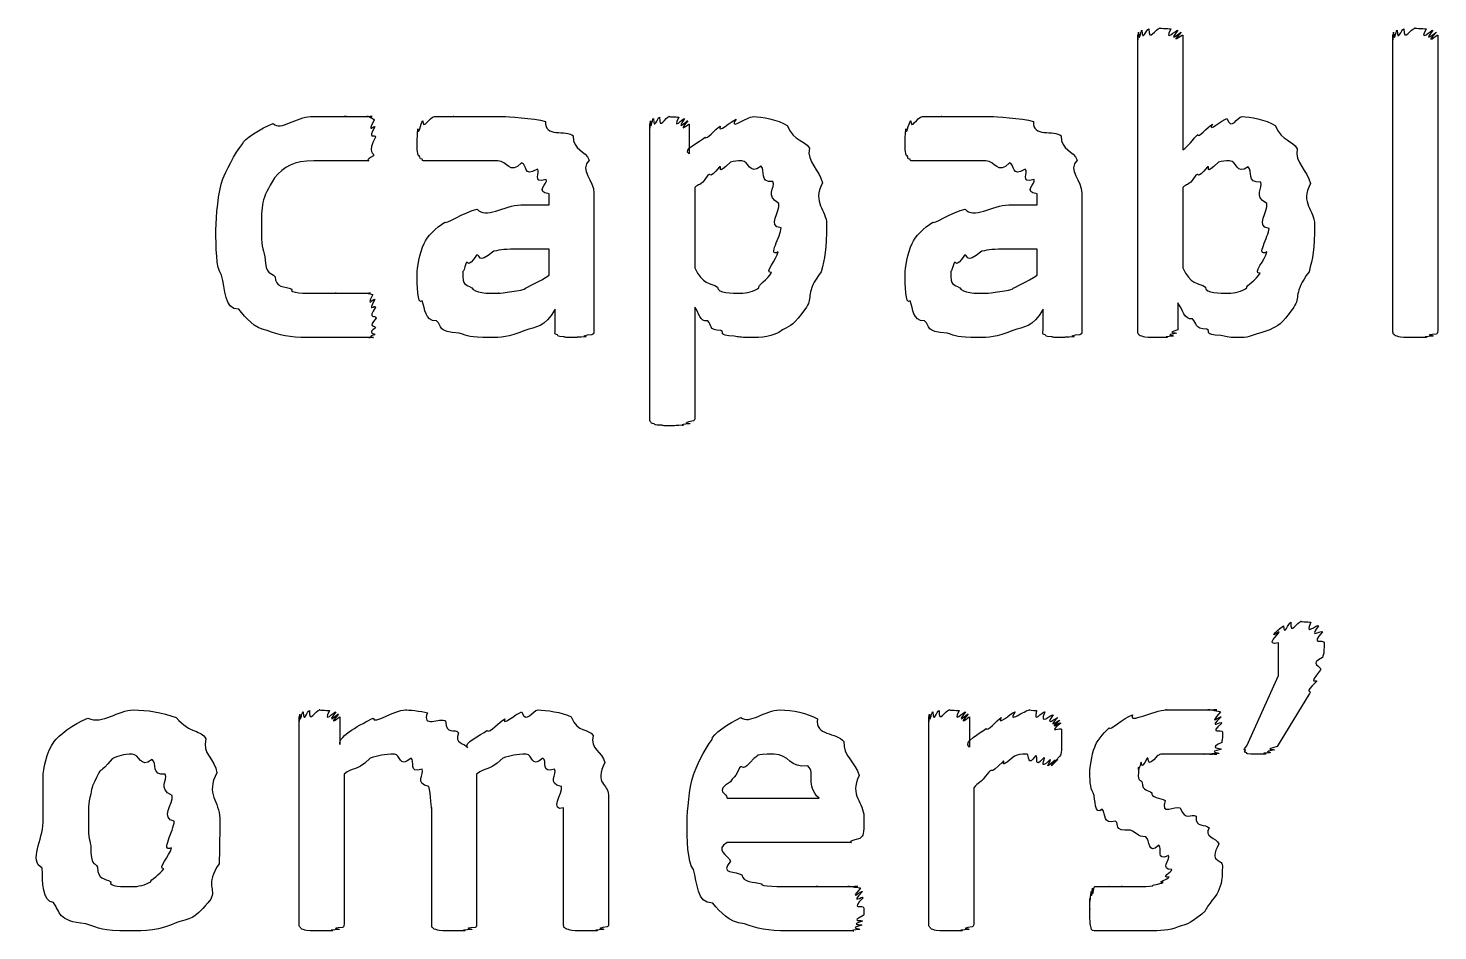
# Model space of a CAD drawing. Header units: millimetres. Extents: x 0 to 216, y 0 to 279.
# Drawn here: x 77.94 to 89.19, y 86.07 to 93.28 of the extents above; entities that cross this region are included whole.
import ezdxf

# ---------------------------------------------------------------- set-up
doc = ezdxf.new("R2010")
doc.units = ezdxf.units.MM
doc.layers.get('0').update_dxf_attribs({"linetype": 'CONTINUOUS'})

msp = doc.modelspace()

# ---------------------------------------------------------------- linework, layer by layer
at = {"color": 0}
for p, q in [((86.7999, 90.8625), (86.7999, 93.2215)), ((87.1583, 93.2215), (87.1583, 92.3064)), ((88.8365, 90.8625), (88.8365, 93.2215)), ((89.1949, 93.2215), (89.1949, 90.8625)), ((82.9042, 90.1622), (82.9042, 92.5103)), ((83.2185, 92.5103), (83.2185, 92.2736)), ((82.0995, 91.8655), (82.0995, 91.9536)), ((82.4576, 91.9593), (82.4576, 90.8625)), ((83.2626, 92.0034), (83.2626, 91.3638)), ((85.9952, 91.8655), (85.9952, 91.9536)), ((86.3533, 91.9593), (86.3533, 90.8625)), ((87.1583, 92.0034), (87.1583, 91.3638)), ((81.8734, 91.8655), (82.0995, 91.8655)), ((85.7691, 91.8655), (85.9952, 91.8655)), ((83.9516, 91.6838), (83.9516, 91.6838)), ((84.3153, 91.7113), (84.3153, 91.7113)), ((87.8473, 91.6781), (87.8473, 91.6781)), ((88.211, 91.7113), (88.211, 91.7113)), ((82.0995, 91.5127), (81.8624, 91.5127)), ((82.0995, 91.3035), (82.0995, 91.5127)), ((85.9952, 91.5127), (85.7582, 91.5127)), ((85.9952, 91.3035), (85.9952, 91.5127)), ((83.2626, 91.0498), (83.2626, 90.1622)), ((87.1195, 91.083), (87.1195, 90.8678)), ((80.7187, 90.9616), (80.7187, 90.9616)), ((82.1489, 90.8625), (82.1489, 91.0332)), ((86.0446, 90.8625), (86.0446, 91.0332)), ((87.9228, 88.1091), (87.9228, 88.368)), ((88.2869, 88.368), (88.2869, 88.368)), ((87.6695, 87.5467), (87.9228, 88.1091)), ((88.1712, 87.9658), (87.9119, 87.5411)), ((80.1038, 86.1247), (80.1038, 87.7782)), ((80.4291, 87.7782), (80.4291, 87.5577)), ((85.1309, 86.1247), (85.1309, 87.7782)), ((85.4562, 87.7782), (85.4562, 87.5358)), ((86.1893, 87.5965), (86.1893, 87.5965)), ((80.4623, 87.3206), (80.4623, 86.1247)), ((81.5206, 87.3206), (81.5206, 86.1247)), ((82.5733, 87.1555), (82.5733, 86.1247)), ((83.5215, 87.128), (84.2546, 87.128)), ((85.4893, 87.2105), (85.4893, 86.1247)), ((81.1622, 86.1247), (81.1622, 87.0507)), ((82.2152, 86.1247), (82.2152, 87.0507)), ((79.1062, 86.946), (79.1062, 86.946)), ((79.4703, 86.9678), (79.4703, 86.9678)), ((84.613, 86.9791), (84.613, 86.9184)), ((84.5083, 86.7752), (83.5215, 86.7752)), ((87.4751, 86.5875), (87.4751, 86.5875))]:
    msp.add_line(p, q, dxfattribs=at)
for points in [[(86.7999, 93.2215), (86.7999, 93.1291), (86.8013, 93.2353), (86.8056, 93.2437)], [(86.8056, 93.2437), (86.8109, 93.1443), (86.8218, 93.2561), (86.8331, 93.26)], [(86.8331, 93.26), (86.8355, 93.1556), (86.8659, 93.2713), (86.8881, 93.2713)], [(86.8881, 93.2713), (86.8839, 93.158), (86.9431, 93.2766), (86.9763, 93.2766)], [(86.9763, 93.2766), (86.9541, 93.2766), (87.0423, 93.2737), (87.0645, 93.2713)], [(87.0645, 93.2713), (87.001, 93.1556), (87.1086, 93.267), (87.1195, 93.26)], [(87.1195, 93.26), (87.0271, 93.1443), (87.1432, 93.2505), (87.147, 93.2437)], [(87.147, 93.2437), (87.0384, 93.1333), (87.1583, 93.2325), (87.1583, 93.2215)], [(88.8365, 93.2215), (88.8365, 93.1291), (88.8379, 93.2353), (88.8421, 93.2437)], [(88.8421, 93.2437), (88.8478, 93.1443), (88.8587, 93.2561), (88.8697, 93.26)], [(88.8697, 93.26), (88.8725, 93.1556), (88.9028, 93.2713), (88.9247, 93.2713)], [(88.9247, 93.2713), (88.9208, 93.158), (88.9801, 93.2766), (89.0129, 93.2766)], [(89.0129, 93.2766), (88.991, 93.2766), (89.0792, 93.2737), (89.1011, 93.2713)], [(89.1011, 93.2713), (89.0379, 93.1556), (89.1452, 93.267), (89.1565, 93.26)], [(89.1565, 93.26), (89.064, 93.1443), (89.1798, 93.2505), (89.184, 93.2437)], [(89.184, 93.2437), (89.075, 93.1291), (89.1949, 93.2286), (89.1949, 93.2215)], [(79.6548, 92.3562), (79.6519, 92.3837), (79.805, 92.4828), (79.8971, 92.516)], [(79.8971, 92.516), (79.9539, 92.4525), (80.0876, 92.571), (80.1949, 92.571)], [(80.1949, 92.571), (80.2294, 92.571), (80.2954, 92.571), (80.3437, 92.571)], [(80.3437, 92.571), (80.3286, 92.571), (80.4404, 92.571), (80.4817, 92.571)], [(80.4817, 92.571), (80.4101, 92.571), (80.5586, 92.571), (80.5917, 92.571)], [(80.5917, 92.571), (80.5931, 92.571), (80.6468, 92.571), (80.6581, 92.571)], [(80.6581, 92.571), (80.6192, 92.571), (80.6813, 92.571), (80.6856, 92.571)], [(80.6856, 92.571), (80.6305, 92.571), (80.6979, 92.5615), (80.7021, 92.5435)], [(80.7021, 92.5435), (80.6372, 92.4197), (80.7074, 92.5103), (80.7074, 92.4885)], [(81.0521, 92.4719), (81.0578, 92.4084), (81.0715, 92.516), (81.0906, 92.5382)], [(81.0906, 92.5382), (81.0934, 92.4525), (81.1403, 92.571), (81.1844, 92.571)], [(81.1844, 92.571), (81.1816, 92.571), (81.2793, 92.571), (81.3386, 92.571)], [(81.3386, 92.571), (81.3001, 92.571), (81.4599, 92.571), (81.5262, 92.571)], [(81.5262, 92.571), (81.5538, 92.571), (81.6652, 92.571), (81.7354, 92.571)], [(81.7354, 92.571), (81.7548, 92.571), (81.9796, 92.5572), (82.072, 92.5326)], [(82.072, 92.5326), (82.0568, 92.4017), (82.2371, 92.4676), (82.2925, 92.4168)], [(82.9042, 92.5103), (82.9042, 92.4278), (82.9056, 92.534), (82.9098, 92.5382)], [(82.9098, 92.5382), (82.9109, 92.4387), (82.9208, 92.5505), (82.9317, 92.5544)], [(82.9317, 92.5544), (82.9374, 92.45), (82.962, 92.5657), (82.9815, 92.5657)], [(82.9815, 92.5657), (82.9772, 92.4525), (83.028, 92.571), (83.0584, 92.571)], [(83.0584, 92.571), (83.0393, 92.571), (83.1162, 92.5682), (83.1356, 92.5657)], [(83.1356, 92.5657), (83.0763, 92.45), (83.1688, 92.5615), (83.1797, 92.5544)], [(83.1797, 92.5544), (83.1024, 92.4387), (83.2033, 92.5449), (83.2072, 92.5382)], [(83.2072, 92.5382), (83.1137, 92.4235), (83.2185, 92.5216), (83.2185, 92.5103)], [(83.4665, 92.4941), (83.4401, 92.4278), (83.5519, 92.5382), (83.5932, 92.5491)], [(83.5932, 92.5491), (83.5244, 92.4525), (83.6828, 92.571), (83.7311, 92.571)], [(83.7311, 92.571), (83.7971, 92.571), (83.9265, 92.5463), (84.001, 92.4994)], [(84.9478, 92.4719), (84.9535, 92.4084), (84.9672, 92.516), (84.9863, 92.5382)], [(84.9863, 92.5382), (84.9891, 92.4525), (85.036, 92.571), (85.0801, 92.571)], [(85.0801, 92.571), (85.0773, 92.571), (85.175, 92.571), (85.2343, 92.571)], [(85.2343, 92.571), (85.1958, 92.571), (85.3556, 92.571), (85.422, 92.571)], [(85.422, 92.571), (85.4495, 92.571), (85.561, 92.571), (85.6312, 92.571)], [(85.6312, 92.571), (85.6506, 92.571), (85.8753, 92.5572), (85.9677, 92.5326)], [(85.9677, 92.5326), (85.9525, 92.4017), (86.1328, 92.4676), (86.1882, 92.4168)], [(87.395, 92.5103), (87.3538, 92.4348), (87.4737, 92.5463), (87.5111, 92.5544)], [(87.5111, 92.5544), (87.5496, 92.4525), (87.5908, 92.571), (87.6321, 92.571)], [(87.6321, 92.571), (87.6928, 92.571), (87.8223, 92.5463), (87.8967, 92.4994)], [(80.7074, 92.4885), (80.6415, 92.3756), (80.7131, 92.4387), (80.7131, 92.4059)], [(80.7131, 92.4059), (80.6415, 92.2736), (80.7074, 92.286), (80.6965, 92.257)], [(81.0465, 92.3727), (81.0465, 92.3643), (81.0479, 92.45), (81.0521, 92.4719)], [(82.2925, 92.4168), (82.2882, 92.2983), (82.393, 92.3011), (82.4191, 92.2239)], [(83.2185, 92.2736), (83.1578, 92.3064), (83.3039, 92.3685), (83.3452, 92.4059)], [(83.3452, 92.4059), (83.3561, 92.3794), (83.4249, 92.4719), (83.4665, 92.4941)], [(84.001, 92.4994), (84.0617, 92.3618), (84.1333, 92.3946), (84.1774, 92.3177)], [(84.9422, 92.3727), (84.9422, 92.3643), (84.9436, 92.45), (84.9478, 92.4719)], [(86.1882, 92.4168), (86.184, 92.2983), (86.2887, 92.3011), (86.3148, 92.2239)], [(87.1583, 92.3064), (87.1996, 92.3244), (87.2423, 92.3946), (87.2793, 92.4278)], [(87.2793, 92.4278), (87.2765, 92.3907), (87.358, 92.4885), (87.395, 92.5103)], [(87.8967, 92.4994), (87.9574, 92.3618), (88.029, 92.3918), (88.0731, 92.3121)], [(79.4949, 92.075), (79.5168, 92.1191), (79.5884, 92.2817), (79.6548, 92.3562)], [(81.0465, 92.3064), (81.0465, 92.2983), (81.0465, 92.3505), (81.0465, 92.3727)], [(81.063, 92.257), (81.0493, 92.2584), (81.0493, 92.2874), (81.0465, 92.3064)], [(84.1774, 92.3177), (84.1527, 92.2073), (84.2603, 92.148), (84.2821, 92.0418)], [(84.9422, 92.3064), (84.9422, 92.2983), (84.9422, 92.3505), (84.9422, 92.3727)], [(84.9588, 92.257), (84.945, 92.2584), (84.945, 92.2874), (84.9422, 92.3064)], [(88.0731, 92.3121), (88.0484, 92.2031), (88.156, 92.1424), (88.1779, 92.0365)], [(80.2224, 92.2182), (80.0597, 92.2182), (79.9814, 92.1713), (79.9084, 92.0806)], [(80.3935, 92.2182), (80.2626, 92.2182), (80.2887, 92.2182), (80.2224, 92.2182)], [(80.5145, 92.2182), (80.476, 92.2182), (80.4404, 92.2182), (80.3935, 92.2182)], [(80.6027, 92.2182), (80.5448, 92.2182), (80.5505, 92.2182), (80.5145, 92.2182)], [(80.6581, 92.2182), (80.5889, 92.2182), (80.6249, 92.2182), (80.6027, 92.2182)], [(80.6965, 92.257), (80.6192, 92.2182), (80.6718, 92.2182), (80.6581, 92.2182)], [(81.0853, 92.2295), (81.0645, 92.232), (81.0701, 92.2457), (81.063, 92.257)], [(81.1128, 92.2182), (81.0796, 92.2182), (81.092, 92.2211), (81.0853, 92.2295)], [(81.1844, 92.2182), (81.1043, 92.2182), (81.1265, 92.2182), (81.1128, 92.2182)], [(81.3058, 92.2182), (81.1706, 92.2182), (81.2176, 92.2182), (81.1844, 92.2182)], [(81.4709, 92.2182), (81.3841, 92.2182), (81.3523, 92.2182), (81.3058, 92.2182)], [(81.6913, 92.2182), (81.5125, 92.2182), (81.5372, 92.2182), (81.4709, 92.2182)], [(81.879, 92.2017), (81.7852, 92.0997), (81.7644, 92.2182), (81.6913, 92.2182)], [(82.0057, 92.1523), (81.8871, 92.0778), (81.9298, 92.1907), (81.879, 92.2017)], [(82.4191, 92.2239), (82.339, 92.1438), (82.4576, 92.0584), (82.4576, 91.9593)], [(83.5491, 92.2073), (83.4224, 92.0859), (83.4898, 92.1865), (83.4609, 92.1688)], [(83.6373, 92.2182), (83.5988, 92.2182), (83.578, 92.2143), (83.5491, 92.2073)], [(83.7918, 92.1741), (83.6895, 92.0997), (83.6993, 92.2182), (83.6373, 92.2182)], [(83.8853, 92.0531), (83.771, 92.0418), (83.8316, 92.1438), (83.7918, 92.1741)], [(84.981, 92.2295), (84.9602, 92.232), (84.9658, 92.2457), (84.9588, 92.257)], [(85.0085, 92.2182), (84.9753, 92.2182), (84.9877, 92.2211), (84.981, 92.2295)], [(85.0801, 92.2182), (85, 92.2182), (85.0223, 92.2182), (85.0085, 92.2182)], [(85.2015, 92.2182), (85.0664, 92.2182), (85.1133, 92.2182), (85.0801, 92.2182)], [(85.3666, 92.2182), (85.2798, 92.2182), (85.248, 92.2182), (85.2015, 92.2182)], [(85.5871, 92.2182), (85.4082, 92.2182), (85.4329, 92.2182), (85.3666, 92.2182)], [(85.7747, 92.2017), (85.6809, 92.0997), (85.6601, 92.2182), (85.5871, 92.2182)], [(85.9014, 92.1523), (85.7829, 92.0778), (85.8255, 92.1907), (85.7747, 92.2017)], [(86.3148, 92.2239), (86.2348, 92.1438), (86.3533, 92.0584), (86.3533, 91.9593)], [(87.4448, 92.2073), (87.3181, 92.0859), (87.3855, 92.1865), (87.3566, 92.1688)], [(87.533, 92.2182), (87.4945, 92.2182), (87.4737, 92.2143), (87.4448, 92.2073)], [(87.6819, 92.1688), (87.5827, 92.0997), (87.5908, 92.2182), (87.533, 92.2182)], [(79.4399, 91.6672), (79.4399, 91.7773), (79.4575, 91.9649), (79.4949, 92.075)], [(79.9084, 92.0806), (79.7994, 91.9166), (79.8036, 91.8559), (79.8036, 91.6838)], [(82.0773, 92.0694), (81.9535, 92.0337), (82.0388, 92.13), (82.0057, 92.1523)], [(82.0995, 91.9536), (81.9838, 91.9674), (82.091, 92.0365), (82.0773, 92.0694)], [(83.367, 92.1025), (83.2968, 91.9977), (83.2982, 92.0433), (83.2626, 92.0034)], [(83.4609, 92.1688), (83.3632, 92.0531), (83.4002, 92.1314), (83.367, 92.1025)], [(85.973, 92.0694), (85.8492, 92.0337), (85.9345, 92.13), (85.9014, 92.1523)], [(85.9952, 91.9536), (85.8795, 91.9674), (85.9868, 92.0365), (85.973, 92.0694)], [(87.2628, 92.1025), (87.1926, 91.9977), (87.194, 92.0433), (87.1583, 92.0034)], [(87.3566, 92.1688), (87.2589, 92.0531), (87.2959, 92.1314), (87.2628, 92.1025)], [(87.781, 92.0475), (87.6625, 92.038), (87.7217, 92.1385), (87.6819, 92.1688)], [(83.935, 91.8767), (83.8193, 91.9385), (83.91, 92.0006), (83.8853, 92.0531)], [(84.2821, 92.0418), (84.1968, 91.8792), (84.3153, 91.8284), (84.3153, 91.7113)], [(87.8307, 91.8767), (87.715, 91.9385), (87.8057, 91.9992), (87.781, 92.0475)], [(88.1779, 92.0365), (88.0925, 91.8767), (88.211, 91.8242), (88.211, 91.7113)], [(81.5262, 91.8326), (81.5869, 91.7469), (81.7439, 91.8655), (81.8734, 91.8655)], [(83.9516, 91.6838), (83.8369, 91.6919), (83.9459, 91.8132), (83.935, 91.8767)], [(85.422, 91.8326), (85.4826, 91.7469), (85.6396, 91.8655), (85.7691, 91.8655)], [(87.8473, 91.6781), (87.7327, 91.6919), (87.8417, 91.8132), (87.8307, 91.8767)], [(81.1018, 91.5568), (81.1237, 91.6122), (81.1967, 91.6838), (81.2669, 91.7279)], [(81.2669, 91.7279), (81.2631, 91.7028), (81.4229, 91.8104), (81.5262, 91.8326)], [(84.9976, 91.5568), (85.0194, 91.6122), (85.0925, 91.6838), (85.1627, 91.7279)], [(85.1627, 91.7279), (85.1588, 91.7028), (85.3186, 91.8104), (85.422, 91.8326)], [(79.484, 91.3035), (79.4399, 91.3613), (79.4399, 91.5307), (79.4399, 91.6672)], [(79.8036, 91.6838), (79.7994, 91.5377), (79.8117, 91.5183), (79.8311, 91.452)], [(83.9294, 91.4908), (83.8369, 91.4425), (83.9516, 91.6174), (83.9516, 91.6838)], [(84.3153, 91.7113), (84.3153, 91.5046), (84.3001, 91.4439), (84.2712, 91.331)], [(87.8307, 91.4908), (87.7327, 91.4425), (87.8473, 91.6146), (87.8473, 91.6781)], [(88.211, 91.7113), (88.211, 91.5046), (88.1959, 91.4439), (88.1669, 91.331)], [(81.0465, 91.3144), (81.0465, 91.3543), (81.0645, 91.4866), (81.1018, 91.5568)], [(81.8624, 91.5127), (81.7481, 91.5127), (81.7164, 91.5074), (81.6585, 91.4961)], [(84.9422, 91.3144), (84.9422, 91.3543), (84.9602, 91.4866), (84.9976, 91.5568)], [(85.7582, 91.5127), (85.6439, 91.5127), (85.6121, 91.5074), (85.5543, 91.4961)], [(79.8311, 91.452), (79.8368, 91.2922), (79.8766, 91.3363), (79.9137, 91.2922)], [(81.438, 91.4026), (81.4063, 91.2992), (81.4105, 91.3543), (81.4105, 91.3253)], [(81.5206, 91.4633), (81.4433, 91.3476), (81.4557, 91.4273), (81.438, 91.4026)], [(81.6585, 91.4961), (81.5164, 91.3765), (81.5566, 91.477), (81.5206, 91.4633)], [(83.8743, 91.3253), (83.8108, 91.3211), (83.9184, 91.4315), (83.9294, 91.4908)], [(85.3338, 91.4026), (85.302, 91.2992), (85.3063, 91.3543), (85.3063, 91.3253)], [(85.4163, 91.4633), (85.3391, 91.3476), (85.3514, 91.4273), (85.3338, 91.4026)], [(85.5543, 91.4961), (85.4121, 91.3765), (85.4523, 91.477), (85.4163, 91.4633)], [(87.7757, 91.3197), (87.7108, 91.3172), (87.8198, 91.4273), (87.8307, 91.4908)], [(79.6216, 91.0332), (79.5016, 91.0304), (79.5168, 91.1959), (79.484, 91.3035)], [(79.9137, 91.2922), (79.9098, 91.204), (79.9938, 91.2153), (80.046, 91.1931)], [(81.0853, 91.0992), (81.0465, 91.0636), (81.0465, 91.2329), (81.0465, 91.3144)], [(81.4105, 91.3253), (81.4063, 91.2178), (81.4338, 91.2329), (81.4821, 91.204)], [(81.9009, 91.1931), (81.9132, 91.2068), (82.0289, 91.2551), (82.0995, 91.3035)], [(83.2626, 91.3638), (83.3229, 91.229), (83.385, 91.2453), (83.4443, 91.2096)], [(83.7752, 91.204), (83.76, 91.2178), (83.8482, 91.2731), (83.8743, 91.3253)], [(84.2712, 91.331), (84.1417, 91.1627), (84.2063, 91.1271), (84.1555, 91.0498)], [(84.981, 91.0992), (84.9422, 91.0636), (84.9422, 91.2329), (84.9422, 91.3144)], [(85.3063, 91.3253), (85.302, 91.2178), (85.3295, 91.2329), (85.3779, 91.204)], [(85.7966, 91.1931), (85.809, 91.2068), (85.9247, 91.2551), (85.9952, 91.3035)], [(87.1583, 91.3638), (87.2187, 91.229), (87.2808, 91.2453), (87.34, 91.2096)], [(87.6709, 91.204), (87.6596, 91.2178), (87.7492, 91.2717), (87.7757, 91.3197)], [(88.1669, 91.331), (88.0375, 91.1627), (88.1006, 91.1271), (88.0456, 91.0498)], [(80.046, 91.1931), (80.0156, 91.1599), (80.1617, 91.1599), (80.228, 91.1599)], [(80.228, 91.1599), (80.2665, 91.1599), (80.3508, 91.1599), (80.3988, 91.1599)], [(80.3988, 91.1599), (80.3617, 91.1599), (80.4884, 91.1599), (80.5258, 91.1599)], [(80.5258, 91.1599), (80.5533, 91.1599), (80.5917, 91.1599), (80.614, 91.1599)], [(80.614, 91.1599), (80.6002, 91.1599), (80.6595, 91.1599), (80.6746, 91.1599)], [(80.6746, 91.1599), (80.6221, 91.1599), (80.687, 91.156), (80.6909, 91.149)], [(81.4821, 91.204), (81.5054, 91.1599), (81.6046, 91.1599), (81.697, 91.1599)], [(81.697, 91.1599), (81.6709, 91.1599), (81.8374, 91.1712), (81.9009, 91.1931)], [(83.4443, 91.2096), (83.4401, 91.1599), (83.5628, 91.1599), (83.6263, 91.1599)], [(83.6263, 91.1599), (83.6785, 91.1599), (83.7336, 91.1737), (83.7752, 91.204)], [(85.3779, 91.204), (85.4012, 91.1599), (85.5003, 91.1599), (85.5927, 91.1599)], [(85.5927, 91.1599), (85.5666, 91.1599), (85.7331, 91.1712), (85.7966, 91.1931)], [(87.34, 91.2096), (87.3358, 91.1599), (87.4586, 91.1599), (87.522, 91.1599)], [(87.522, 91.1599), (87.5743, 91.1599), (87.6293, 91.1737), (87.6709, 91.204)], [(80.6909, 91.149), (80.633, 91.0276), (80.7036, 91.1281), (80.7074, 91.1105)], [(80.7074, 91.1105), (80.6415, 90.9948), (80.7131, 91.0745), (80.7131, 91.0498)], [(80.7131, 91.0498), (80.6443, 90.9422), (80.7187, 90.9948), (80.7187, 90.9616)], [(81.201, 90.9394), (81.1018, 90.9394), (81.1142, 91.0361), (81.0853, 91.0992)], [(83.367, 90.9394), (83.2968, 90.9285), (83.2982, 91.0085), (83.2626, 91.0498)], [(84.1555, 91.0498), (84.0398, 90.8914), (84.0398, 90.9119), (83.9625, 90.8678)], [(85.0967, 90.9394), (84.9976, 90.9394), (85.0099, 91.0361), (84.981, 91.0992)], [(87.2352, 90.956), (87.1707, 90.9422), (87.1594, 91.0347), (87.1195, 91.083)], [(88.0456, 91.0498), (87.9313, 90.8914), (87.9299, 90.9119), (87.8526, 90.8678)], [(79.8477, 90.8625), (79.7401, 90.8844), (79.6837, 90.9588), (79.6216, 91.0332)], [(80.7187, 90.9616), (80.6443, 90.8801), (80.7159, 90.9066), (80.7131, 90.8844)], [(81.3827, 90.8403), (81.201, 90.8512), (81.2518, 90.8953), (81.201, 90.9394)], [(82.1489, 91.0332), (82.0607, 90.8801), (81.9947, 90.8981), (81.9065, 90.8625)], [(83.4718, 90.8625), (83.367, 90.865), (83.403, 90.9091), (83.367, 90.9394)], [(85.2784, 90.8403), (85.0967, 90.8512), (85.1475, 90.8953), (85.0967, 90.9394)], [(86.0446, 91.0332), (85.9564, 90.8801), (85.8905, 90.8981), (85.8023, 90.8625)], [(87.351, 90.8734), (87.2476, 90.8734), (87.2755, 90.9228), (87.2352, 90.956)], [(80.1617, 90.8071), (80.0379, 90.8071), (79.9387, 90.8251), (79.8477, 90.8625)], [(80.7074, 90.8293), (80.6372, 90.8071), (80.7036, 90.8071), (80.6965, 90.8071)], [(80.7131, 90.8844), (80.6415, 90.836), (80.7103, 90.8431), (80.7074, 90.8293)], [(81.6254, 90.8071), (81.4613, 90.8071), (81.4557, 90.8184), (81.3827, 90.8403)], [(81.9065, 90.8625), (81.7658, 90.8071), (81.7245, 90.8071), (81.6254, 90.8071)], [(82.1655, 90.8293), (82.1337, 90.8293), (82.1489, 90.8473), (82.1489, 90.8625)], [(82.2152, 90.8128), (82.1559, 90.8142), (82.1764, 90.8209), (82.1655, 90.8293)], [(82.441, 90.8293), (82.3172, 90.8142), (82.4135, 90.8156), (82.3916, 90.8128)], [(82.4576, 90.8625), (82.4576, 90.8293), (82.4523, 90.836), (82.441, 90.8293)], [(83.5766, 90.8184), (83.4362, 90.8251), (83.5078, 90.8431), (83.4718, 90.8625)], [(83.9625, 90.8678), (83.8853, 90.8071), (83.7971, 90.8071), (83.6979, 90.8071)], [(85.5211, 90.8071), (85.3571, 90.8071), (85.3514, 90.8184), (85.2784, 90.8403)], [(85.8023, 90.8625), (85.6615, 90.8071), (85.6202, 90.8071), (85.5211, 90.8071)], [(86.0612, 90.8293), (86.0294, 90.8293), (86.0446, 90.8473), (86.0446, 90.8625)], [(86.1109, 90.8128), (86.0517, 90.8142), (86.0721, 90.8209), (86.0612, 90.8293)], [(86.3367, 90.8293), (86.2129, 90.8142), (86.3092, 90.8156), (86.2873, 90.8128)], [(86.3533, 90.8625), (86.3533, 90.8293), (86.348, 90.836), (86.3367, 90.8293)], [(86.8056, 90.8346), (86.7999, 90.8322), (86.7999, 90.8512), (86.7999, 90.8625)], [(86.8331, 90.8184), (86.8066, 90.8209), (86.808, 90.8308), (86.8056, 90.8346)], [(87.1086, 90.8403), (87.001, 90.8209), (87.0948, 90.8251), (87.0811, 90.8184)], [(87.1195, 90.8678), (87.0119, 90.836), (87.1153, 90.8473), (87.1086, 90.8403)], [(87.4614, 90.8237), (87.3206, 90.8293), (87.3869, 90.8512), (87.351, 90.8734)], [(87.5937, 90.8071), (87.5164, 90.8071), (87.5012, 90.8128), (87.4614, 90.8237)], [(87.8526, 90.8678), (87.6625, 90.8071), (87.6928, 90.8071), (87.5937, 90.8071)], [(88.8421, 90.8346), (88.8365, 90.8322), (88.8365, 90.8512), (88.8365, 90.8625)], [(88.8697, 90.8184), (88.8478, 90.8209), (88.8488, 90.8308), (88.8421, 90.8346)], [(89.184, 90.8346), (89.064, 90.8209), (89.1702, 90.8251), (89.1565, 90.8184)], [(89.1949, 90.8625), (89.1921, 90.8322), (89.1907, 90.8417), (89.184, 90.8346)], [(80.3219, 90.8071), (80.2114, 90.8071), (80.2171, 90.8071), (80.1617, 90.8071)], [(80.4704, 90.8071), (80.3176, 90.8071), (80.3769, 90.8071), (80.3219, 90.8071)], [(80.5917, 90.8071), (80.5272, 90.8071), (80.5173, 90.8071), (80.4704, 90.8071)], [(80.669, 90.8071), (80.5974, 90.8071), (80.6277, 90.8071), (80.5917, 90.8071)], [(80.6965, 90.8071), (80.6263, 90.8071), (80.6827, 90.8071), (80.669, 90.8071)], [(82.3034, 90.8071), (82.2, 90.8071), (82.2371, 90.8085), (82.2152, 90.8128)], [(82.3916, 90.8128), (82.2773, 90.8071), (82.3433, 90.8071), (82.3034, 90.8071)], [(83.6979, 90.8071), (83.6235, 90.8071), (83.6126, 90.8099), (83.5766, 90.8184)], [(86.1991, 90.8071), (86.0958, 90.8071), (86.1328, 90.8085), (86.1109, 90.8128)], [(86.2873, 90.8128), (86.173, 90.8071), (86.239, 90.8071), (86.1991, 90.8071)], [(86.8825, 90.8071), (86.8355, 90.8099), (86.8468, 90.8142), (86.8331, 90.8184)], [(86.9597, 90.8071), (86.8772, 90.8071), (86.9047, 90.8071), (86.8825, 90.8071)], [(87.0313, 90.8071), (86.935, 90.8071), (86.9887, 90.8071), (86.9597, 90.8071)], [(87.0811, 90.8184), (86.9763, 90.8099), (87.0536, 90.8099), (87.0313, 90.8071)], [(88.9247, 90.8071), (88.8725, 90.8099), (88.8834, 90.8142), (88.8697, 90.8184)], [(89.0129, 90.8071), (88.9208, 90.8071), (88.9497, 90.8071), (88.9247, 90.8071)], [(89.1011, 90.8071), (88.991, 90.8071), (89.0489, 90.8071), (89.0129, 90.8071)], [(89.1565, 90.8184), (89.0379, 90.8099), (89.1261, 90.8099), (89.1011, 90.8071)], [(82.9098, 90.1347), (82.9042, 90.1319), (82.9042, 90.1513), (82.9042, 90.1622)], [(83.2626, 90.1622), (83.2598, 90.1347), (83.2584, 90.1485), (83.2513, 90.1404)], [(82.9374, 90.1181), (82.9151, 90.1167), (82.9165, 90.1277), (82.9098, 90.1347)], [(82.9924, 90.1072), (82.9398, 90.1058), (82.9511, 90.1114), (82.9374, 90.1181)], [(83.0806, 90.1016), (82.9882, 90.1016), (83.0171, 90.1044), (82.9924, 90.1072)], [(83.1688, 90.1072), (83.0584, 90.1016), (83.1162, 90.1016), (83.0806, 90.1016)], [(83.2238, 90.1181), (83.1053, 90.1058), (83.1935, 90.1072), (83.1688, 90.1072)], [(83.2513, 90.1404), (83.1314, 90.1167), (83.2376, 90.1224), (83.2238, 90.1181)], [(87.9285, 88.4562), (87.8198, 88.3874), (87.9464, 88.495), (87.9616, 88.5059)], [(87.9616, 88.5059), (87.9697, 88.4135), (88.0001, 88.5292), (88.0223, 88.5335)], [(88.0223, 88.5335), (88.0138, 88.4206), (88.0717, 88.5391), (88.1048, 88.5391)], [(88.1048, 88.5391), (88.0773, 88.5391), (88.1599, 88.5363), (88.1821, 88.5335)], [(88.1821, 88.5335), (88.1242, 88.4135), (88.2276, 88.5197), (88.2428, 88.5059)], [(88.2428, 88.5059), (88.1546, 88.3874), (88.2675, 88.4784), (88.2756, 88.4562)], [(87.9228, 88.368), (87.8085, 88.3433), (87.9242, 88.4343), (87.9285, 88.4562)], [(88.2756, 88.4562), (88.1683, 88.3433), (88.2869, 88.404), (88.2869, 88.368)], [(88.2869, 88.368), (88.2869, 88.2661), (88.2826, 88.2883), (88.2756, 88.2523)], [(88.2756, 88.2523), (88.1574, 88.1973), (88.2661, 88.1863), (88.2594, 88.1532)], [(88.2594, 88.1532), (88.1433, 88.0124), (88.24, 88.0883), (88.2262, 88.0593)], [(88.2262, 88.0593), (88.1133, 87.9546), (88.193, 87.9987), (88.1712, 87.9658)], [(78.4172, 87.7672), (78.5357, 87.715), (78.6599, 87.8336), (78.7809, 87.8336)], [(78.7809, 87.8336), (78.8885, 87.8336), (79.0085, 87.8127), (79.1228, 87.7729)], [(80.1038, 87.7782), (80.1038, 87.6861), (80.1053, 87.7919), (80.1095, 87.8004)], [(80.1095, 87.8004), (80.1109, 87.7013), (80.1218, 87.8127), (80.137, 87.817)], [(80.137, 87.817), (80.1398, 87.7122), (80.1673, 87.8279), (80.1867, 87.8279)], [(80.1867, 87.8279), (80.1811, 87.715), (80.2361, 87.8336), (80.2693, 87.8336)], [(80.2693, 87.8336), (80.2432, 87.8336), (80.3243, 87.8307), (80.3465, 87.8279)], [(80.3465, 87.8279), (80.2873, 87.7122), (80.385, 87.8237), (80.3963, 87.817)], [(80.3963, 87.817), (80.3092, 87.7013), (80.4139, 87.8071), (80.4182, 87.8004)], [(80.4182, 87.8004), (80.3204, 87.6861), (80.4291, 87.7852), (80.4291, 87.7782)], [(80.6937, 87.7672), (80.6993, 87.715), (80.8648, 87.8336), (80.953, 87.8336)], [(80.953, 87.8336), (80.9706, 87.8336), (81.0768, 87.8251), (81.1294, 87.8113)], [(81.1294, 87.8113), (81.0768, 87.6861), (81.2313, 87.7743), (81.2726, 87.7454)], [(81.7467, 87.7616), (81.7136, 87.6928), (81.8349, 87.8057), (81.879, 87.817)], [(81.879, 87.817), (81.9189, 87.715), (81.9672, 87.8336), (82.0113, 87.8336)], [(82.0113, 87.8336), (82.0692, 87.8336), (82.2053, 87.8141), (82.2759, 87.7782)], [(83.6316, 87.7729), (83.6979, 87.715), (83.826, 87.8336), (83.9403, 87.8336)], [(83.9403, 87.8336), (84.0465, 87.8336), (84.1583, 87.8085), (84.2437, 87.7616)], [(85.1309, 87.7782), (85.1309, 87.6861), (85.1323, 87.7919), (85.1366, 87.8004)], [(85.1366, 87.8004), (85.138, 87.7013), (85.1489, 87.8127), (85.1641, 87.817)], [(85.1641, 87.817), (85.1669, 87.7122), (85.1944, 87.8279), (85.2138, 87.8279)], [(85.2138, 87.8279), (85.2082, 87.715), (85.2632, 87.8336), (85.2964, 87.8336)], [(85.2964, 87.8336), (85.2703, 87.8336), (85.3514, 87.8307), (85.3736, 87.8279)], [(85.3736, 87.8279), (85.3144, 87.7122), (85.4121, 87.8237), (85.4234, 87.817)], [(85.4234, 87.817), (85.3362, 87.7013), (85.441, 87.8071), (85.4452, 87.8004)], [(85.4452, 87.8004), (85.3475, 87.6861), (85.4562, 87.7852), (85.4562, 87.7782)], [(85.7098, 87.7729), (85.6714, 87.697), (85.7829, 87.8085), (85.8203, 87.817)], [(85.8203, 87.817), (85.7483, 87.715), (85.8986, 87.8336), (85.936, 87.8336)], [(85.936, 87.8336), (85.9166, 87.8336), (85.9688, 87.8307), (85.991, 87.8279)], [(85.991, 87.8279), (85.9607, 87.7122), (86.0351, 87.8237), (86.057, 87.817)], [(86.057, 87.817), (86.009, 87.697), (86.1039, 87.8018), (86.1233, 87.7947)], [(86.1233, 87.7947), (86.046, 87.6819), (86.1536, 87.7796), (86.1617, 87.7729)], [(86.571, 87.69), (86.571, 87.6639), (86.6842, 87.7686), (86.7586, 87.7947)], [(86.7586, 87.7947), (86.7212, 87.715), (86.9251, 87.8336), (87.0285, 87.8336)], [(87.0285, 87.8336), (86.9858, 87.8336), (87.1167, 87.8336), (87.1608, 87.8336)], [(87.1608, 87.8336), (87.1911, 87.8336), (87.2451, 87.8336), (87.2822, 87.8336)], [(87.2822, 87.8336), (87.2656, 87.8336), (87.3495, 87.8336), (87.376, 87.8336)], [(87.376, 87.8336), (87.3167, 87.8336), (87.4201, 87.8336), (87.431, 87.8336)], [(87.431, 87.8336), (87.3428, 87.8336), (87.4543, 87.8279), (87.4586, 87.817)], [(87.4586, 87.817), (87.3495, 87.6928), (87.4642, 87.7919), (87.4642, 87.7782)], [(78.1473, 87.5799), (78.1801, 87.6268), (78.2987, 87.7231), (78.4172, 87.7672)], [(79.1228, 87.7729), (79.2385, 87.6378), (79.3186, 87.679), (79.3598, 87.6018)], [(80.4291, 87.5577), (80.4125, 87.6268), (80.6083, 87.7231), (80.6937, 87.7672)], [(81.2726, 87.7454), (81.2754, 87.6307), (81.347, 87.6875), (81.3774, 87.6515)], [(81.6031, 87.6681), (81.6254, 87.6459), (81.7026, 87.7397), (81.7467, 87.7616)], [(82.2759, 87.7782), (82.3309, 87.642), (82.4082, 87.6914), (82.4523, 87.6293)], [(83.4002, 87.5965), (83.396, 87.6349), (83.5395, 87.7316), (83.6316, 87.7729)], [(84.2437, 87.7616), (84.2162, 87.624), (84.3979, 87.6572), (84.4532, 87.5799)], [(85.4562, 87.5358), (85.3955, 87.5799), (85.5472, 87.6473), (85.5885, 87.6847)], [(85.5885, 87.6847), (85.5969, 87.6529), (85.6728, 87.7507), (85.7098, 87.7729)], [(86.1617, 87.7729), (86.0598, 87.6681), (86.1741, 87.7577), (86.1783, 87.7507)], [(86.1783, 87.7507), (86.0683, 87.6572), (86.184, 87.7397), (86.184, 87.7288)], [(86.184, 87.7288), (86.0707, 87.6349), (86.1893, 87.7013), (86.1893, 87.679)], [(86.1893, 87.679), (86.1893, 87.5937), (86.1893, 87.6321), (86.1893, 87.5965)], [(86.4553, 87.5358), (86.4676, 87.5757), (86.5188, 87.6459), (86.571, 87.69)], [(87.4642, 87.7782), (87.3538, 87.6681), (87.4695, 87.7507), (87.4695, 87.7288)], [(87.4695, 87.7288), (87.3566, 87.6268), (87.4751, 87.6861), (87.4751, 87.6572)], [(78.0591, 87.2987), (78.0591, 87.351), (78.0881, 87.5026), (78.1473, 87.5799)], [(79.3598, 87.6018), (79.3228, 87.4875), (79.4329, 87.4377), (79.448, 87.3319)], [(81.3774, 87.6515), (81.3347, 87.5577), (81.4296, 87.5743), (81.449, 87.5302)], [(81.449, 87.5302), (81.4077, 87.569), (81.5552, 87.6307), (81.6031, 87.6681)], [(82.4523, 87.6293), (82.4191, 87.5206), (82.5267, 87.4984), (82.5458, 87.4145)], [(83.2513, 87.3153), (83.2707, 87.3622), (83.3367, 87.5192), (83.4002, 87.5965)], [(84.4532, 87.5799), (84.4434, 87.4695), (84.5481, 87.4116), (84.5742, 87.3097)], [(86.1893, 87.5965), (86.1893, 87.5249), (86.1893, 87.5358), (86.1893, 87.5136)], [(87.4695, 87.5743), (87.3538, 87.5206), (87.467, 87.533), (87.4642, 87.5192)], [(87.4751, 87.6572), (87.4751, 87.569), (87.4723, 87.5993), (87.4695, 87.5743)], [(78.77, 87.4808), (78.7054, 87.4808), (78.6543, 87.467), (78.6102, 87.442)], [(78.9298, 87.4367), (78.8307, 87.3622), (78.8321, 87.4808), (78.77, 87.4808)], [(80.6718, 87.4476), (80.5367, 87.322), (80.5395, 87.3869), (80.4623, 87.3206)], [(80.8648, 87.4808), (80.7833, 87.4808), (80.7378, 87.4695), (80.6718, 87.4476)], [(80.9971, 87.4476), (80.8976, 87.3622), (80.9156, 87.4808), (80.8648, 87.4808)], [(81.0853, 87.3594), (80.9706, 87.322), (81.0327, 87.4282), (80.9971, 87.4476)], [(81.7301, 87.4476), (81.595, 87.322), (81.5979, 87.3869), (81.5206, 87.3206)], [(81.9175, 87.4808), (81.8374, 87.4808), (81.7922, 87.4695), (81.7301, 87.4476)], [(82.0498, 87.4476), (81.952, 87.3622), (81.9686, 87.4808), (81.9175, 87.4808)], [(82.1436, 87.3594), (82.0289, 87.322), (82.0896, 87.4282), (82.0498, 87.4476)], [(83.7364, 87.4476), (83.6316, 87.322), (83.6538, 87.4035), (83.6207, 87.3704)], [(83.8962, 87.4808), (83.7226, 87.4808), (83.7833, 87.4695), (83.7364, 87.4476)], [(84.1664, 87.3869), (84.0204, 87.3622), (84.0176, 87.4808), (83.8962, 87.4808)], [(85.8146, 87.4642), (85.6738, 87.3442), (85.7539, 87.442), (85.7208, 87.4201)], [(85.9137, 87.4808), (85.8545, 87.4808), (85.8478, 87.4751), (85.8146, 87.4642)], [(85.9854, 87.4695), (85.9137, 87.3622), (85.9384, 87.4808), (85.9137, 87.4808)], [(86.0517, 87.4529), (85.9607, 87.351), (86.0104, 87.4656), (85.9854, 87.4695)], [(86.1011, 87.4367), (85.9977, 87.34), (86.0697, 87.449), (86.0517, 87.4529)], [(86.1783, 87.4642), (86.0598, 87.34), (86.1688, 87.4434), (86.1617, 87.4367)], [(86.1893, 87.5136), (86.1893, 87.4808), (86.1854, 87.4751), (86.1783, 87.4642)], [(86.4168, 87.3538), (86.4168, 87.3442), (86.4291, 87.4808), (86.4553, 87.5358)], [(86.8743, 87.4476), (86.8165, 87.3333), (86.8355, 87.4282), (86.8246, 87.4145)], [(86.9569, 87.4695), (86.8606, 87.351), (86.8962, 87.4586), (86.8743, 87.4476)], [(87.0783, 87.4808), (86.9308, 87.4808), (86.9929, 87.4765), (86.9569, 87.4695)], [(87.2162, 87.4808), (87.1442, 87.4808), (87.1291, 87.4808), (87.0783, 87.4808)], [(87.3206, 87.4808), (87.2243, 87.4808), (87.2561, 87.4808), (87.2162, 87.4808)], [(87.3926, 87.4808), (87.2836, 87.4808), (87.3495, 87.4808), (87.3206, 87.4808)], [(87.431, 87.4808), (87.3206, 87.4808), (87.4102, 87.4808), (87.3926, 87.4808)], [(87.4476, 87.4861), (87.3347, 87.4808), (87.4377, 87.4808), (87.431, 87.4808)], [(87.4642, 87.5192), (87.3457, 87.4917), (87.4543, 87.4931), (87.4476, 87.4861)], [(87.6582, 87.5136), (87.6321, 87.5097), (87.661, 87.5316), (87.6695, 87.5467)], [(87.6695, 87.4917), (87.6364, 87.4945), (87.661, 87.5055), (87.6582, 87.5136)], [(87.7023, 87.4808), (87.6473, 87.4832), (87.6762, 87.4875), (87.6695, 87.4917)], [(87.7577, 87.4808), (87.6762, 87.4808), (87.7164, 87.4808), (87.7023, 87.4808)], [(87.8184, 87.4808), (87.7245, 87.4808), (87.7824, 87.4808), (87.7577, 87.4808)], [(87.8568, 87.4917), (87.7535, 87.4832), (87.8321, 87.4832), (87.8184, 87.4808)], [(87.89, 87.5136), (87.7796, 87.4945), (87.8706, 87.4984), (87.8568, 87.4917)], [(87.9119, 87.5411), (87.7933, 87.5097), (87.8967, 87.5206), (87.89, 87.5136)], [(78.6102, 87.442), (78.5026, 87.3111), (78.5343, 87.3788), (78.5054, 87.3319)], [(79.0346, 87.3206), (78.9189, 87.3069), (78.9739, 87.4102), (78.9298, 87.4367)], [(81.1403, 87.2215), (81.0189, 87.2451), (81.11, 87.322), (81.0853, 87.3594)], [(82.1986, 87.2215), (82.0773, 87.2451), (82.1683, 87.322), (82.1436, 87.3594)], [(82.5458, 87.4145), (82.4547, 87.2381), (82.5733, 87.2465), (82.5733, 87.1555)], [(83.6207, 87.3704), (83.5685, 87.2603), (83.5671, 87.3044), (83.5491, 87.2603)], [(84.2546, 87.128), (84.1417, 87.2381), (84.2285, 87.3234), (84.1664, 87.3869)], [(85.6107, 87.3372), (85.5306, 87.2338), (85.5334, 87.2613), (85.4893, 87.2105)], [(85.7208, 87.4201), (85.6079, 87.3044), (85.6506, 87.3732), (85.6107, 87.3372)], [(86.1399, 87.431), (86.0266, 87.3291), (86.1148, 87.4324), (86.1011, 87.4367)], [(86.1617, 87.4367), (86.0489, 87.3291), (86.1508, 87.431), (86.1399, 87.431)], [(86.4443, 87.1721), (86.4168, 87.2077), (86.4168, 87.2836), (86.4168, 87.3538)], [(86.8246, 87.4145), (86.7943, 87.3069), (86.808, 87.3898), (86.808, 87.376)], [(86.808, 87.376), (86.7943, 87.2451), (86.8165, 87.2878), (86.8355, 87.2546)], [(78.0591, 86.935), (78.0591, 87.0133), (78.0591, 87.1883), (78.0591, 87.2987)], [(78.5054, 87.3319), (78.4447, 87.2162), (78.4532, 87.2271), (78.4394, 87.1608)], [(79.0896, 87.1499), (78.97, 87.2077), (79.0593, 87.2726), (79.0346, 87.3206)], [(79.448, 87.3319), (79.3517, 87.1569), (79.4703, 87.103), (79.4703, 86.9678)], [(81.1622, 87.0507), (81.1622, 87.0204), (81.1541, 87.1693), (81.1403, 87.2215)], [(82.2152, 87.0507), (82.0995, 87.0204), (82.2096, 87.1693), (82.1986, 87.2215)], [(83.2019, 86.946), (83.2019, 87.0246), (83.2185, 87.2049), (83.2513, 87.3153)], [(83.5491, 87.2603), (83.414, 87.1746), (83.5215, 87.1746), (83.5215, 87.128)], [(84.5742, 87.3097), (84.4945, 87.1456), (84.613, 87.0962), (84.613, 86.9791)], [(86.8355, 87.2546), (86.8355, 87.183), (86.8825, 87.1968), (86.9128, 87.1721)], [(78.4394, 87.1608), (78.4186, 87.0864), (78.4229, 87.0299), (78.4229, 86.9569)], [(79.1062, 86.946), (78.9919, 86.9625), (79.1009, 87.0864), (79.0896, 87.1499)], [(86.5159, 87.0398), (86.4528, 86.9872), (86.4623, 87.1195), (86.4443, 87.1721)], [(86.9128, 87.1721), (86.8976, 87.1347), (86.9805, 87.1291), (87.0176, 87.1114)], [(87.0176, 87.1114), (86.9749, 86.9805), (87.0977, 87.0726), (87.1389, 87.0507)], [(86.6207, 86.946), (86.5159, 86.9142), (86.5491, 87.0024), (86.5159, 87.0398)], [(87.1389, 87.0507), (87.1774, 86.9403), (87.2243, 87.0095), (87.2656, 86.9844)], [(78.0535, 86.571), (77.9406, 86.6278), (78.0591, 86.7985), (78.0591, 86.935)], [(78.4229, 86.9569), (78.4186, 86.8218), (78.4281, 86.8137), (78.4394, 86.7473)], [(79.0843, 86.7311), (78.9919, 86.6937), (79.1062, 86.8687), (79.1062, 86.946)], [(79.4703, 86.9678), (79.4703, 86.771), (79.4674, 86.7145), (79.4646, 86.6041)], [(83.2513, 86.56), (83.2019, 86.6235), (83.2019, 86.7985), (83.2019, 86.946)], [(84.613, 86.9184), (84.613, 86.8193), (84.6018, 86.8303), (84.5799, 86.808)], [(86.7421, 86.8743), (86.5932, 86.8634), (86.6606, 86.9199), (86.6207, 86.946)], [(87.2656, 86.9844), (87.2575, 86.8881), (87.34, 86.9266), (87.3704, 86.8909)], [(87.3704, 86.8909), (87.3206, 86.8193), (87.4282, 86.8151), (87.4476, 86.7639)], [(83.5215, 86.7752), (83.414, 86.7198), (83.5297, 86.6704), (83.5491, 86.6263)], [(84.5799, 86.808), (84.4504, 86.7752), (84.533, 86.7752), (84.5083, 86.7752)], [(86.8634, 86.8193), (86.7943, 86.8218), (86.7862, 86.8549), (86.7421, 86.8743)], [(86.9678, 86.753), (86.8715, 86.6676), (86.9033, 86.7999), (86.8634, 86.8193)], [(78.4394, 86.7473), (78.4408, 86.5766), (78.4684, 86.6278), (78.4945, 86.5766)], [(79.0236, 86.5657), (78.9658, 86.5657), (79.0734, 86.6676), (79.0843, 86.7311)], [(87.0451, 86.6704), (86.935, 86.6207), (87.001, 86.7311), (86.9678, 86.753)], [(87.0726, 86.56), (86.9707, 86.5572), (87.0631, 86.6401), (87.0451, 86.6704)], [(87.4476, 86.7639), (87.3566, 86.6013), (87.4751, 86.6567), (87.4751, 86.5875)], [(78.1417, 86.2954), (78.0549, 86.2969), (78.0535, 86.4637), (78.0535, 86.571)], [(78.4945, 86.5766), (78.4916, 86.4775), (78.5551, 86.4898), (78.5992, 86.4609)], [(78.9189, 86.4609), (78.9107, 86.4732), (78.9975, 86.5216), (79.0236, 86.5657)], [(79.4646, 86.6041), (79.3489, 86.4362), (79.4424, 86.403), (79.3983, 86.323)], [(83.4058, 86.2902), (83.2707, 86.2902), (83.2873, 86.4528), (83.2513, 86.56)], [(83.5491, 86.6263), (83.4513, 86.5173), (83.596, 86.5491), (83.6373, 86.5159)], [(87.0507, 86.4994), (86.9707, 86.4912), (87.0726, 86.5382), (87.0726, 86.56)], [(87.4751, 86.5875), (87.4751, 86.4471), (87.46, 86.4277), (87.431, 86.3618)], [(78.5992, 86.4609), (78.5798, 86.4224), (78.6984, 86.4224), (78.7647, 86.4224)], [(78.7647, 86.4224), (78.8226, 86.4224), (78.8748, 86.4348), (78.9189, 86.4609)], [(83.6373, 86.5159), (83.6496, 86.4553), (83.7311, 86.4623), (83.7971, 86.4443)], [(83.7971, 86.4443), (83.7819, 86.4224), (83.9431, 86.4224), (84.0398, 86.4224)], [(86.9184, 86.4277), (86.9019, 86.4334), (86.9791, 86.4443), (87.001, 86.4553)], [(87.001, 86.4553), (86.946, 86.4553), (87.0398, 86.4803), (87.0507, 86.4994)], [(79.3983, 86.323), (79.2607, 86.1579), (79.2635, 86.1797), (79.1284, 86.1356)], [(84.0398, 86.4224), (84.0726, 86.4224), (84.1844, 86.4224), (84.2437, 86.4224)], [(84.2437, 86.4224), (84.1897, 86.4224), (84.3509, 86.4224), (84.3926, 86.4224)], [(84.3926, 86.4224), (84.3926, 86.4224), (84.4709, 86.4224), (84.4973, 86.4224)], [(84.4973, 86.4224), (84.4476, 86.4224), (84.5481, 86.4224), (84.5633, 86.4224)], [(84.5633, 86.4224), (84.4723, 86.4224), (84.5813, 86.4182), (84.5855, 86.4112)], [(84.5855, 86.4112), (84.4832, 86.2926), (84.5979, 86.3974), (84.6018, 86.3836)], [(84.6018, 86.3836), (84.4917, 86.2679), (84.6074, 86.3561), (84.6074, 86.3342)], [(84.6074, 86.3342), (84.4945, 86.2238), (84.613, 86.2845), (84.613, 86.2513)], [(86.4168, 86.3286), (86.4196, 86.2637), (86.4235, 86.3685), (86.4277, 86.3836)], [(86.4168, 86.2461), (86.4168, 86.2196), (86.4168, 86.3064), (86.4168, 86.3286)], [(86.4277, 86.3836), (86.4277, 86.2926), (86.4348, 86.4073), (86.4387, 86.4112)], [(86.4387, 86.4112), (86.4348, 86.3039), (86.4471, 86.4224), (86.4553, 86.4224)], [(86.4553, 86.4224), (86.4528, 86.4224), (86.4803, 86.4224), (86.4994, 86.4224)], [(86.4994, 86.4224), (86.4941, 86.4224), (86.5449, 86.4224), (86.571, 86.4224)], [(86.571, 86.4224), (86.5491, 86.4224), (86.6345, 86.4224), (86.6757, 86.4224)], [(86.6757, 86.4224), (86.6292, 86.4224), (86.7615, 86.4224), (86.8137, 86.4224)], [(86.8137, 86.4224), (86.8384, 86.4224), (86.8881, 86.4235), (86.9184, 86.4277)], [(87.431, 86.3618), (87.3016, 86.202), (87.3647, 86.2461), (87.3097, 86.202)], [(78.4006, 86.1247), (78.172, 86.1466), (78.1995, 86.221), (78.1417, 86.2954)], [(83.6595, 86.1247), (83.5244, 86.1427), (83.4746, 86.2157), (83.4058, 86.2902)], [(84.613, 86.2513), (84.613, 86.1688), (84.6102, 86.2087), (84.6074, 86.1907)], [(86.4224, 86.1138), (86.4168, 86.1314), (86.4168, 86.1907), (86.4168, 86.2461)], [(78.7481, 86.0697), (78.522, 86.0697), (78.5178, 86.0873), (78.4006, 86.1247)], [(79.1284, 86.1356), (78.9919, 86.0697), (78.8691, 86.0697), (78.7481, 86.0697)], [(80.1095, 86.1025), (80.1038, 86.0986), (80.1038, 86.1162), (80.1038, 86.1247)], [(80.137, 86.0806), (80.1151, 86.0834), (80.1165, 86.0944), (80.1095, 86.1025)], [(80.4513, 86.0972), (80.3314, 86.0834), (80.4376, 86.0873), (80.4238, 86.0806)], [(80.4623, 86.1247), (80.4594, 86.0944), (80.458, 86.1039), (80.4513, 86.0972)], [(81.1678, 86.0972), (81.1622, 86.0944), (81.1622, 86.1138), (81.1622, 86.1247)], [(81.1953, 86.0806), (81.1735, 86.0834), (81.1749, 86.0929), (81.1678, 86.0972)], [(81.5097, 86.0972), (81.3897, 86.0834), (81.4959, 86.0873), (81.4821, 86.0806)], [(81.5206, 86.1247), (81.5178, 86.0944), (81.5164, 86.1039), (81.5097, 86.0972)], [(82.2205, 86.0972), (82.2166, 86.0944), (82.2152, 86.1138), (82.2152, 86.1247)], [(82.2537, 86.0806), (82.2276, 86.0834), (82.2276, 86.0929), (82.2205, 86.0972)], [(82.5623, 86.1025), (82.4438, 86.0834), (82.5486, 86.0873), (82.5348, 86.0806)], [(82.5733, 86.1247), (82.5733, 86.0986), (82.5694, 86.1095), (82.5623, 86.1025)], [(84.0066, 86.0697), (83.8412, 86.0697), (83.7586, 86.0873), (83.6595, 86.1247)], [(84.5965, 86.1138), (84.4808, 86.0873), (84.5866, 86.0915), (84.5799, 86.0806)], [(84.6018, 86.1466), (84.4875, 86.1095), (84.5993, 86.1247), (84.5965, 86.1138)], [(84.6074, 86.1907), (84.4917, 86.1356), (84.6046, 86.1603), (84.6018, 86.1466)], [(85.1366, 86.1025), (85.1309, 86.0986), (85.1309, 86.1162), (85.1309, 86.1247)], [(85.1641, 86.0806), (85.1422, 86.0834), (85.1436, 86.0944), (85.1366, 86.1025)], [(85.4784, 86.1025), (85.3585, 86.0834), (85.4646, 86.0873), (85.4509, 86.0806)], [(85.4893, 86.1247), (85.4865, 86.0986), (85.4851, 86.1095), (85.4784, 86.1025)], [(86.45, 86.0697), (86.4277, 86.0697), (86.4291, 86.0834), (86.4224, 86.1138)], [(87.1224, 86.1025), (87.0521, 86.0697), (86.9749, 86.0697), (86.8909, 86.0697)], [(87.3097, 86.202), (87.1954, 86.1138), (87.1954, 86.1247), (87.1224, 86.1025)], [(80.192, 86.0697), (80.1398, 86.0721), (80.1508, 86.0764), (80.137, 86.0806)], [(80.2802, 86.0697), (80.1882, 86.0697), (80.2171, 86.0697), (80.192, 86.0697)], [(80.3684, 86.0697), (80.2584, 86.0697), (80.3162, 86.0697), (80.2802, 86.0697)], [(80.4238, 86.0806), (80.3053, 86.0721), (80.3935, 86.0721), (80.3684, 86.0697)], [(81.2504, 86.0697), (81.1982, 86.0721), (81.2091, 86.0764), (81.1953, 86.0806)], [(81.3386, 86.0697), (81.2465, 86.0697), (81.2754, 86.0697), (81.2504, 86.0697)], [(81.4268, 86.0697), (81.3167, 86.0697), (81.3745, 86.0697), (81.3386, 86.0697)], [(81.4821, 86.0806), (81.3608, 86.0721), (81.449, 86.0721), (81.4268, 86.0697)], [(82.3087, 86.0697), (82.2565, 86.0721), (82.2674, 86.0764), (82.2537, 86.0806)], [(82.3969, 86.0697), (82.3006, 86.0697), (82.3309, 86.0697), (82.3087, 86.0697)], [(82.4798, 86.0697), (82.3708, 86.0697), (82.4301, 86.0697), (82.3969, 86.0697)], [(82.5348, 86.0806), (82.4191, 86.0721), (82.5045, 86.0721), (82.4798, 86.0697)], [(84.2215, 86.0697), (84.0507, 86.0697), (84.0839, 86.0697), (84.0066, 86.0697)], [(84.3979, 86.0697), (84.3001, 86.0697), (84.2878, 86.0697), (84.2215, 86.0697)], [(84.5249, 86.0697), (84.4035, 86.0697), (84.449, 86.0697), (84.3979, 86.0697)], [(84.5799, 86.0806), (84.4695, 86.0697), (84.5577, 86.0697), (84.5249, 86.0697)], [(85.2191, 86.0697), (85.1669, 86.0721), (85.1778, 86.0764), (85.1641, 86.0806)], [(85.3073, 86.0697), (85.2152, 86.0697), (85.2442, 86.0697), (85.2191, 86.0697)], [(85.3955, 86.0697), (85.2854, 86.0697), (85.3433, 86.0697), (85.3073, 86.0697)], [(85.4509, 86.0806), (85.3324, 86.0721), (85.4206, 86.0721), (85.3955, 86.0697)], [(86.5106, 86.0697), (86.4528, 86.0697), (86.4637, 86.0697), (86.45, 86.0697)], [(86.6041, 86.0697), (86.505, 86.0697), (86.5353, 86.0697), (86.5106, 86.0697)], [(86.7364, 86.0697), (86.5822, 86.0697), (86.644, 86.0697), (86.6041, 86.0697)], [(86.8909, 86.0697), (86.7943, 86.0697), (86.7833, 86.0697), (86.7364, 86.0697)]]:
    msp.add_open_spline(points, degree=3, dxfattribs=at)

doc.saveas('drawing.dxf')
